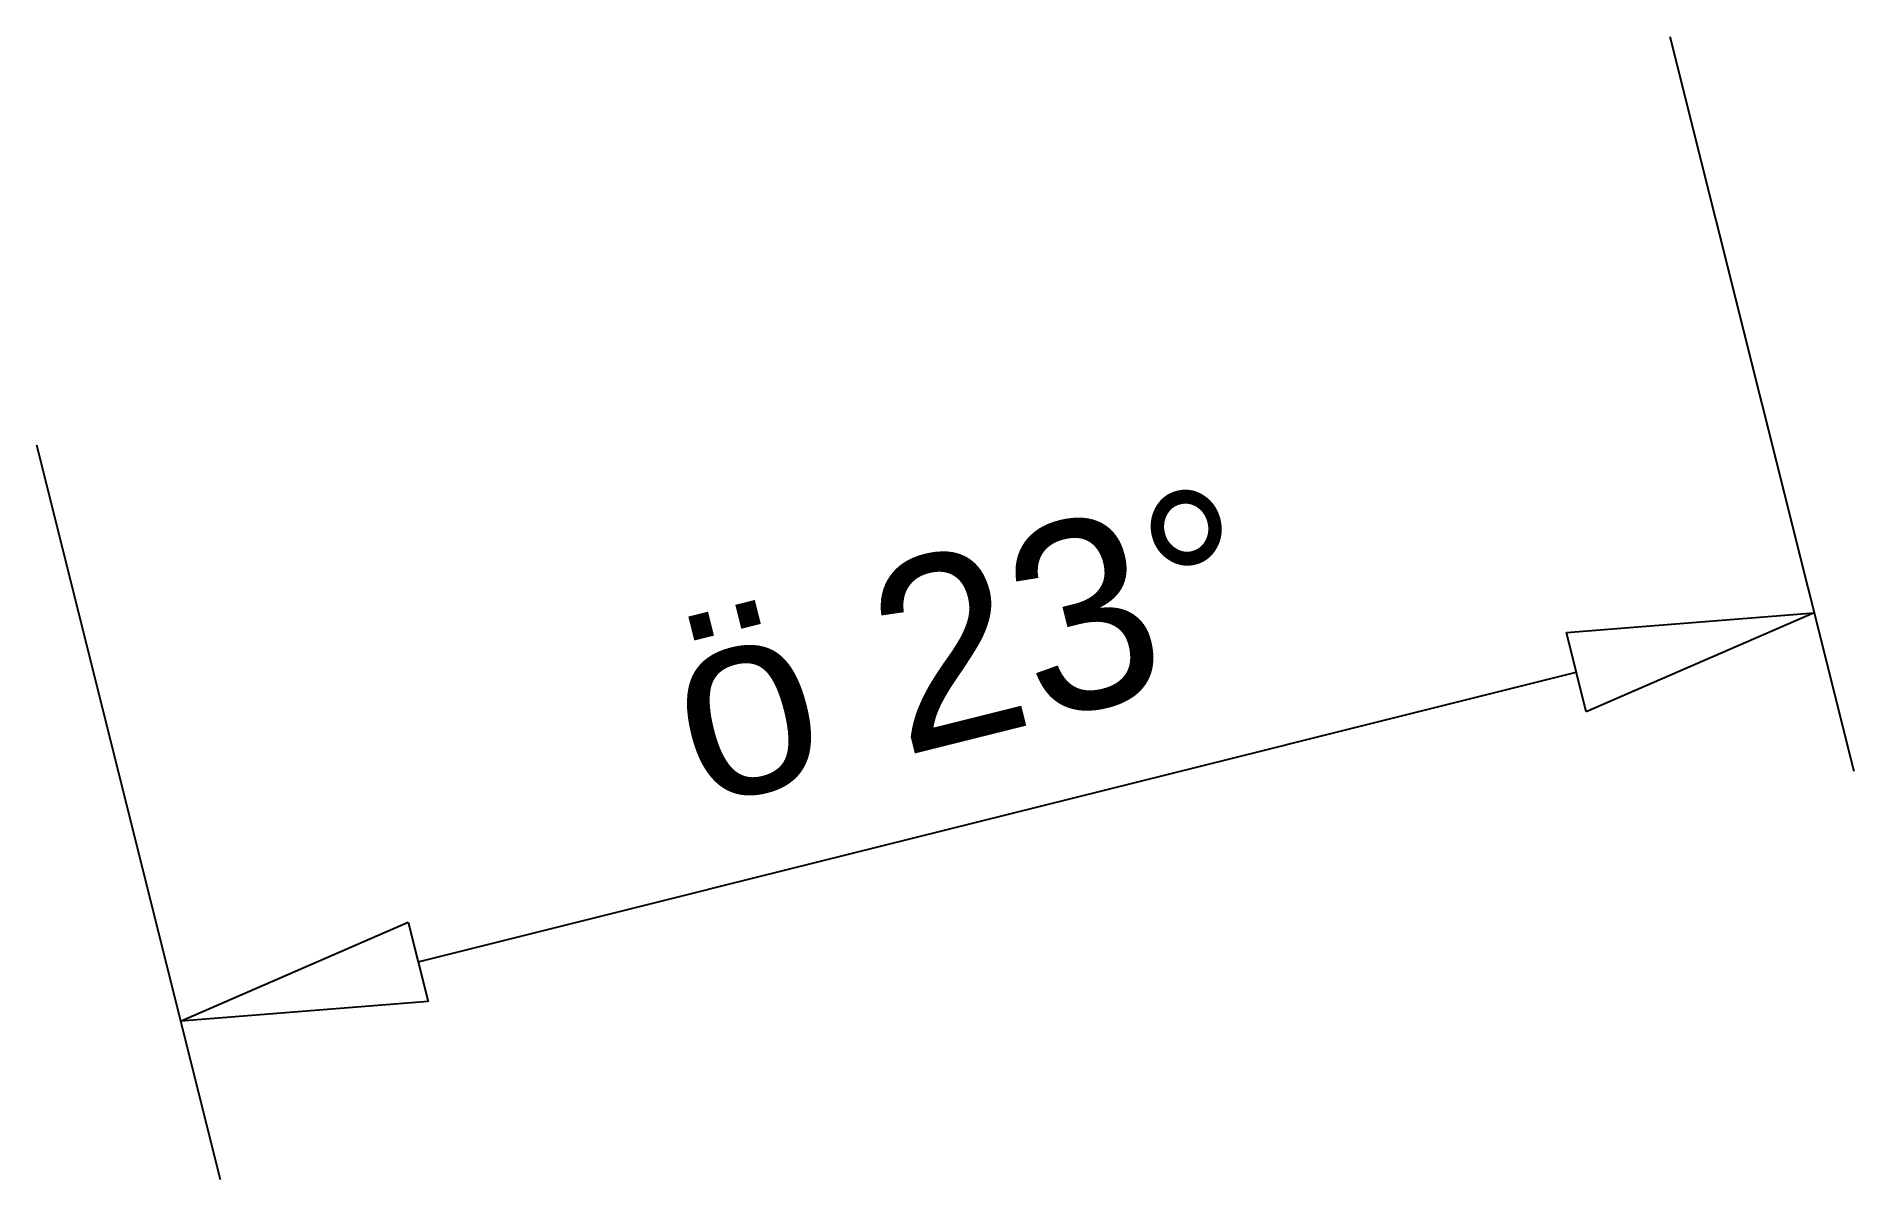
# Model space of a CAD drawing. Header units: metres. Extents: x -10 to 12.2, y -4 to 10.
import ezdxf

# ---------------------------------------------------------------- set-up
doc = ezdxf.new("R2010")
doc.units = ezdxf.units.M
doc.dimstyles.get("Standard").update_dxf_attribs({"dimtxt": 2.5, "dimasz": 2.5, "dimexe": 1.25, "dimexo": 0.625, "dimtad": 1, "dimcen": 2.5, "dimazin": 3, "dimtfac": 1, "dimtmove": 0, "dimatfit": 3})

# ---------------------------------------------------------------- blocks, each defined once
blk = doc.blocks.new('*D1')
at = {"layer": 'Dimension'}
for p, q in [((10, 10), (12.25, 1.001)), ((-10, 5), (-7.75, -3.999)), ((8.733, 2.699), (11.765, 2.941)), ((11.765, 2.941), (8.976, 1.728)), ((8.976, 1.728), (8.733, 2.699)), ((-5.325, -1.331), (8.854, 2.214)), ((-8.235, -2.059), (-5.446, -0.846)), ((-5.446, -0.846), (-5.204, -1.816)), ((-5.204, -1.816), (-8.235, -2.059))]:
    blk.add_line(p, q, dxfattribs=at)
blk.add_text('ö 23°', height=2.3077, rotation=14.0362, dxfattribs=at).set_placement((-1.892, 0.558))

msp = doc.modelspace()

# ---------------------------------------------------------------- dimensions: what is measured, and where the dimension line sits
dim = msp.add_aligned_dim(p1=(-10, 5), p2=(10, 10), distance=-7.276, text='ö 23°', dimstyle='Standard')
dim.commit()
dim.dimension.update_dxf_attribs({"geometry": '*D1', "text_midpoint": (1.929, -0.214), "text_rotation": -345.9638})

doc.saveas('drawing.dxf')
